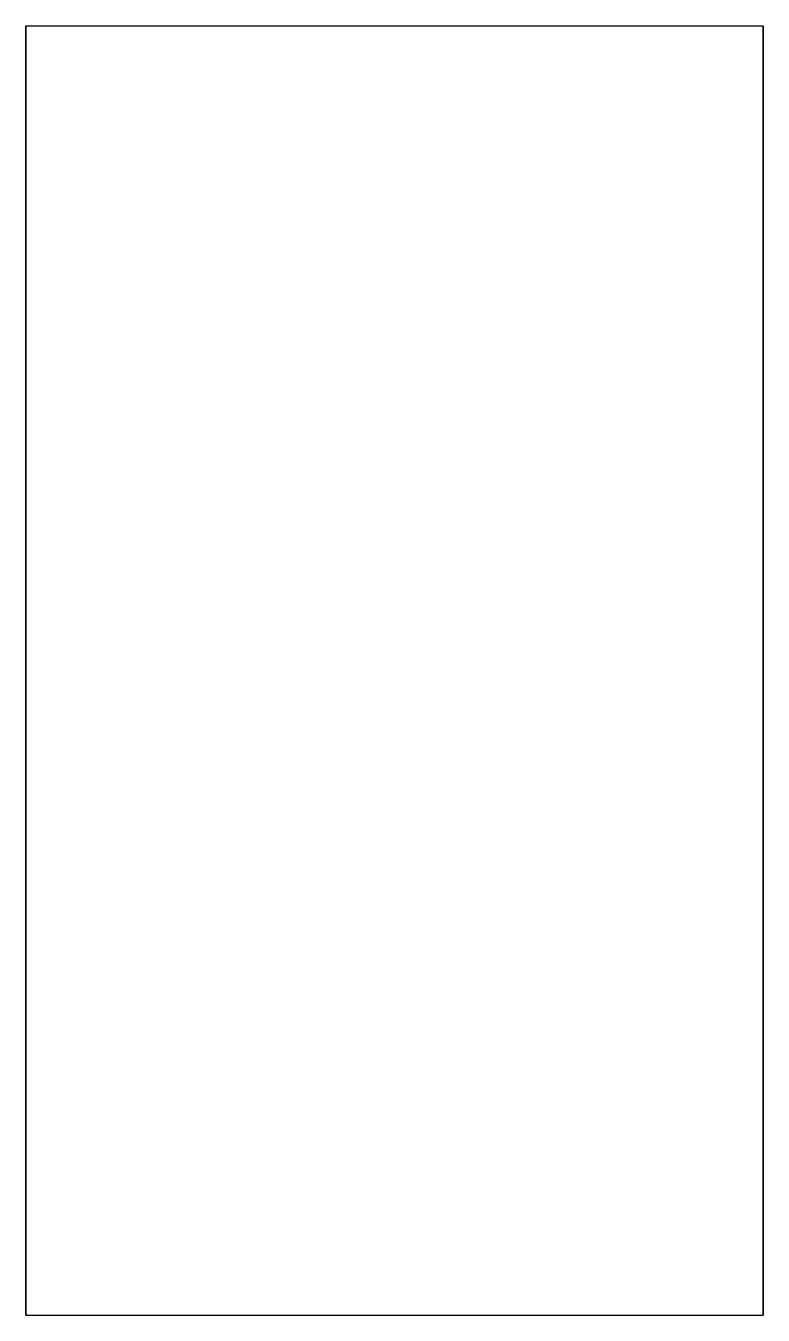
# Model space of a CAD drawing. Header units: inches. Extents: x 0 to 4, y 0 to 7.
import ezdxf

# ---------------------------------------------------------------- set-up
doc = ezdxf.new("R2010")
doc.units = ezdxf.units.IN
doc.header["$MEASUREMENT"] = 0

msp = doc.modelspace()

# ---------------------------------------------------------------- linework, layer by layer
for p, q in [((0, 0, -3), (0, 7, -3)), ((0, 7, -3), (4, 7, -3)), ((0, 7, -3), (0, 7)), ((0, 7), (0, 0, -3)), ((0, 0), (0, 7, -3)), ((4, 0, -3), (4, 7, -3)), ((4, 7, -3), (4, 7)), ((4, 7), (4, 0, -3)), ((4, 0), (4, 7, -3)), ((0, 0, -3), (4, 0, -3)), ((0, 0, -3), (0, 0)), ((4, 0, -3), (4, 0))]:
    msp.add_line(p, q)

doc.saveas('drawing.dxf')
